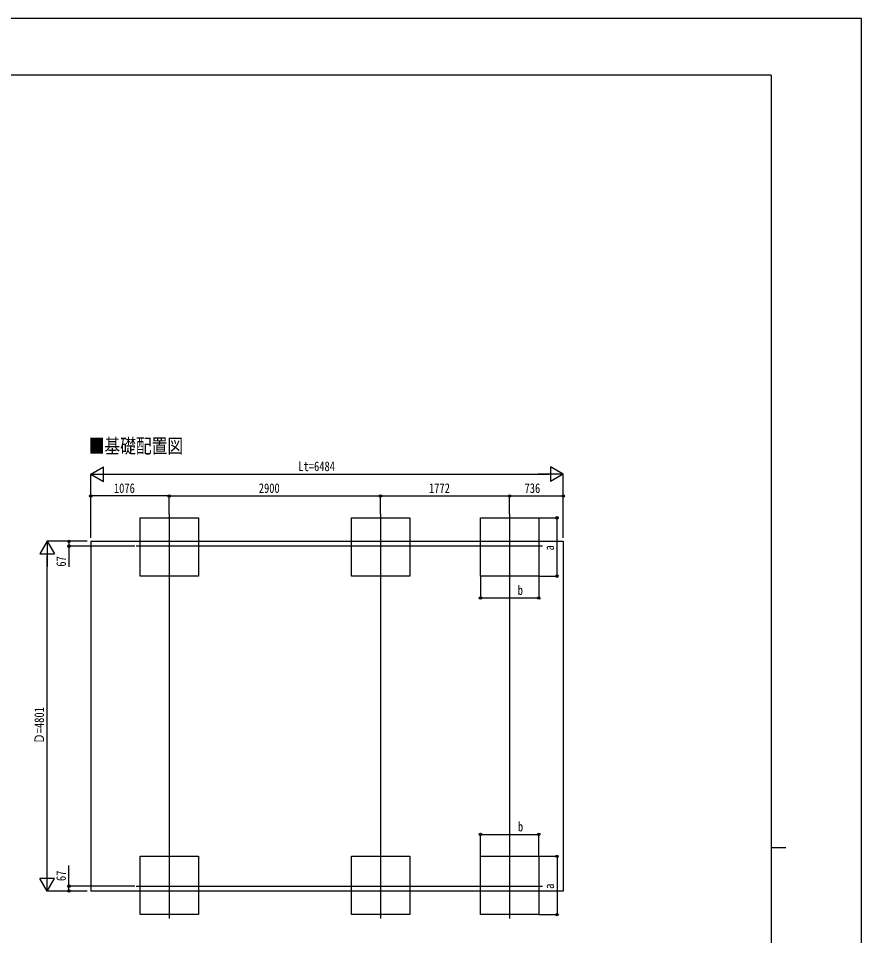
# Model space of a CAD drawing. Units: millimetres, scale not verified. Extents: x -21025 to 12615, y -14850 to 8910.
# Drawn here: x 1042 to 12615, y -3682 to 8910 of the extents above; entities that cross this region are included whole.
import ezdxf
from ezdxf.enums import TextEntityAlignment as Align

# ---------------------------------------------------------------- set-up
doc = ezdxf.new("R2010")
doc.units = ezdxf.units.MM
doc.header["$LTSCALE"] = 40
for name, color, linetype in [('0-2_USER1', 3, 'Continuous'), ('0-4_YKK_12', 2, 'Continuous'), ('0-6_YKK_A1', 4, 'Continuous'), ('0-7_YKK_D', 6, 'Continuous'), ('0-8_YKK_ZWAK', 7, 'Continuous')]:
    doc.layers.add(name, color=color, linetype=linetype)
doc.styles.add('ＭＳ ゴシック', font='')
doc.styles.get('ＭＳ ゴシック').set_extended_font_data('MS Gothic')

msp = doc.modelspace()

# ---------------------------------------------------------------- linework, layer by layer
at = {"layer": '0-4_YKK_12'}
for p, q in [((3112.29, 2105.66), (3112.29, 1201.34)), ((6012.29, 2105.66), (6012.29, 1201.34)), ((7784.29, 2105.66), (7784.29, 1201.34)), ((8236.79, 1664), (2659.79, 1664)), ((3112.29, -2540.34), (3112.29, -3444.66)), ((6012.29, -2540.34), (6012.29, -3444.66)), ((7784.29, -2540.34), (7784.29, -3444.66)), ((2659.79, -3003), (8236.79, -3003))]:
    msp.add_line(p, q, dxfattribs=at)
at = {"layer": '0-6_YKK_A1'}
for p, q in [((2036.29, 1731), (8520.29, 1731)), ((2036.29, 1731), (2036.29, -3070)), ((8520.29, 1731), (8520.29, -3070)), ((2712.29, -3392.5), (2712.29, -2592.5)), ((8520.29, -3070), (2036.29, -3070))]:
    msp.add_line(p, q, dxfattribs=at)
for points in [[(3512.29, 1253.5), (2712.29, 1253.5), (2712.29, 2053.5), (3512.29, 2053.5)], [(6412.29, 1253.5), (5612.29, 1253.5), (5612.29, 2053.5), (6412.29, 2053.5)], [(8184.29, 1253.5), (7384.29, 1253.5), (7384.29, 2053.5), (8184.29, 2053.5)], [(3512.29, -3392.5), (2712.29, -3392.5), (2712.29, -2592.5), (3512.29, -2592.5)], [(6412.29, -3392.5), (5612.29, -3392.5), (5612.29, -2592.5), (6412.29, -2592.5)], [(8184.29, -3392.5), (7384.29, -3392.5), (7384.29, -2592.5), (8184.29, -2592.5)]]:
    msp.add_lwpolyline(points, close=True, dxfattribs=at)
at = {"layer": '0-7_YKK_D'}
for p, q in [((2036.29, 2653.5), (2209.5, 2753.5)), ((2036.29, 1781), (2036.29, 2654.5)), ((2036.29, 2653.5), (2209.5, 2553.5)), ((2036.29, 2653.5), (2382.7, 2653.5)), ((2209.5, 2553.5), (2209.5, 2753.5)), ((2236.29, 2653.5), (8320.29, 2653.5)), ((8520.29, 2653.5), (8173.88, 2653.5)), ((8520.29, 2653.5), (8347.09, 2753.5)), ((8347.09, 2753.5), (8347.09, 2553.5)), ((8520.29, 2653.5), (8347.09, 2553.5)), ((8520.29, 1781), (8520.29, 2654.5)), ((2036.29, 2103.5), (2036.29, 2354.5)), ((3112.29, 2353.5), (2036.29, 2353.5)), ((3112.29, 2103.5), (3112.29, 2354.5)), ((3112.29, 2103.5), (3112.29, 2354.5)), ((3112.29, 2353.5), (6012.29, 2353.5)), ((6012.29, 2106.66), (6012.29, 2354.5)), ((6012.29, 2106.66), (6012.29, 2354.5)), ((6012.29, 2353.5), (7784.29, 2353.5)), ((7784.29, 2106.66), (7784.29, 2354.5)), ((7784.29, 2106.66), (7784.29, 2354.5)), ((7784.29, 2353.5), (8520.29, 2353.5)), ((8520.29, 2103.5), (8520.29, 2354.5)), ((8185.29, 2053.5), (8435.29, 2053.5)), ((8434.29, 1253.5), (8434.29, 2053.5)), ((1436.29, 1731), (1336.29, 1557.79)), ((1985.29, 1731), (1435.29, 1731)), ((1436.29, 1731), (1536.29, 1557.79)), ((1436.29, 1731), (1436.29, 1384.59)), ((1986.29, 1731), (1735.29, 1731)), ((2642.66, 1664), (1735.29, 1664)), ((1336.29, 1557.79), (1536.29, 1557.79)), ((1436.29, -2870), (1436.29, 1531)), ((3112.29, 1200.84), (3112.29, -2539.84)), ((6012.29, 1200.84), (6012.29, -2539.84)), ((7384.29, 1252.5), (7384.29, 952.5)), ((7784.29, 1200.84), (7784.29, -2539.84)), ((8184.29, 1252.5), (8184.29, 952.5)), ((8185.29, 1253.5), (8435.29, 1253.5)), ((7384.29, 953.5), (8184.29, 953.5)), ((7384.29, -2591.5), (7384.29, -2291.5)), ((7384.29, -2292.5), (8184.29, -2292.5)), ((8184.29, -2591.5), (8184.29, -2291.5)), ((8185.29, -2592.5), (8435.29, -2592.5)), ((8434.29, -2592.5), (8434.29, -3392.5)), ((1436.29, -3070), (1436.29, -2723.59)), ((1436.29, -3070), (1336.29, -2896.79)), ((1536.29, -2896.79), (1336.29, -2896.79)), ((1436.29, -3070), (1536.29, -2896.79)), ((2642.66, -3003), (1735.29, -3003)), ((1985.29, -3070), (1435.29, -3070)), ((1986.29, -3070), (1735.29, -3070)), ((8185.29, -3392.5), (8435.29, -3392.5))]:
    msp.add_line(p, q, dxfattribs=at)
for points in [[(1736.29, 1731), (1736.29, 1664), (1736.29, 1380.8)], [(1736.29, -3070), (1736.29, -3003), (1736.29, -2719.8)]]:
    msp.add_lwpolyline(points, dxfattribs=at)
for centre in [(2036.29, 2353.5), (3112.29, 2353.5), (3112.29, 2353.5), (6012.29, 2353.5), (6012.29, 2353.5), (7784.29, 2353.5), (7784.29, 2353.5), (8520.29, 2353.5), (8434.29, 2053.5), (1736.29, 1731), (1736.29, 1664), (8434.29, 1253.5), (7384.29, 953.5), (8184.29, 953.5), (7384.29, -2292.5), (8184.29, -2292.5), (8434.29, -2592.5), (1736.29, -3003), (1736.29, -3070), (8434.29, -3392.5)]:
    msp.add_circle(centre, 17, dxfattribs=at)
at = {"layer": '0-8_YKK_ZWAK'}
for p, q in [((11375.08, 8130), (-19824.92, 8130)), ((11375.08, 8130), (11375.08, -13070)), ((11375.08, -2470), (11575.08, -2470))]:
    msp.add_line(p, q, dxfattribs=at)
msp.add_lwpolyline([(-21025, -14850), (12615, -14850), (12615, 8910), (-21025, 8910)], close=True, dxfattribs=at)

# ---------------------------------------------------------------- texts
at = {"layer": '0-2_USER1', "style": 'ＭＳ ゴシック', "width": 0.8}
msp.add_text('■基礎配置図', height=197.9, dxfattribs=at).set_placement((2007.49, 2881.88), align=Align.BOTTOM_LEFT)
at = {"layer": '0-7_YKK_D', "style": 'ＭＳ ゴシック', "width": 0.8}
for s, p in [('Lt=6484', (4884.69, 2655.5)), ('1076', (2353.49, 2355.5)), ('2900', (4341.49, 2355.5)), ('1772', (6677.49, 2355.5)), ('736', (7989.09, 2355.5)), ('b', (7895.85, 955.5)), ('b', (7897.98, -2290.5))]:
    msp.add_text(s, height=132, dxfattribs=at).set_placement(p, align=Align.BOTTOM_LEFT)
for s, p in [('a', (8432.29, 1605.5)), ('67', (1734.29, 1382.8)), ('Ｄ=4801', (1434.29, -1048.7)), ('67', (1734.29, -2933)), ('a', (8432.29, -3040.5))]:
    msp.add_text(s, height=132, rotation=90, dxfattribs=at).set_placement(p, align=Align.BOTTOM_LEFT)

doc.saveas('drawing.dxf')
